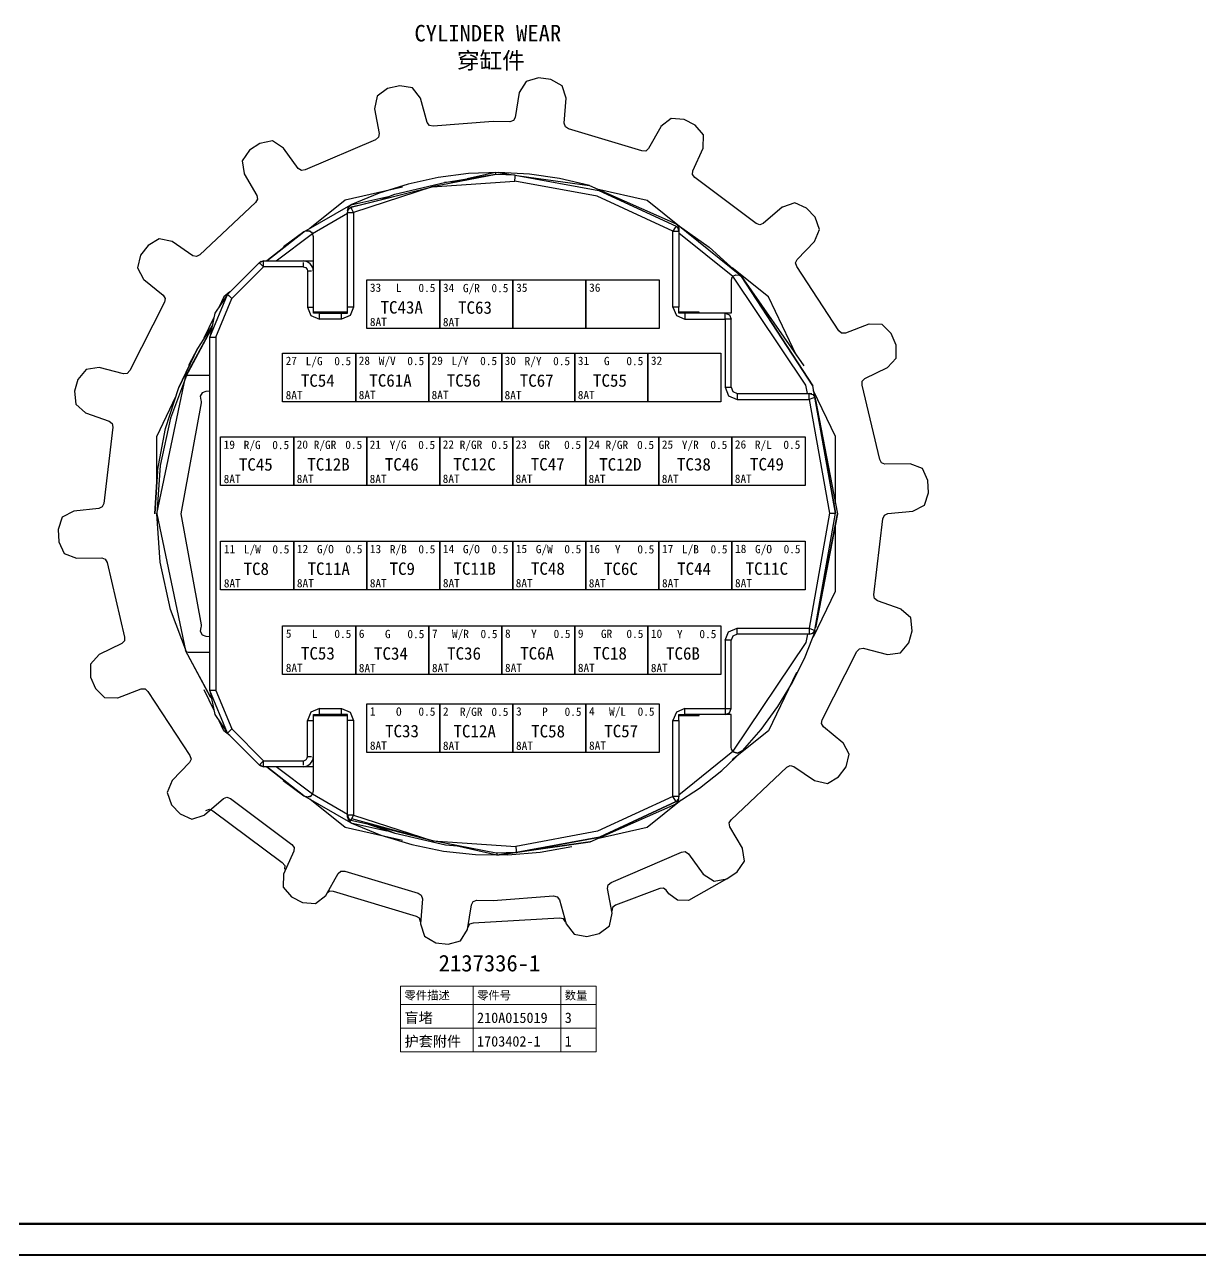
# Model space of a CAD drawing. Header units: millimetres. Extents: x 6 to 3615, y -854 to 0.
# Drawn here: x 1524.6 to 1718.2, y -851.3 to -648.5 of the extents above; entities that cross this region are included whole.
import ezdxf

# ---------------------------------------------------------------- set-up
doc = ezdxf.new("R2010")
doc.units = ezdxf.units.MM
doc.styles.add('4eff5b8b_Style', font='simfang.ttf')

msp = doc.modelspace()

# ---------------------------------------------------------------- linework, layer by layer
at = {"linetype": 'Continuous', "lineweight": 30}
for p, q in [((1580.92, -690.58), (1592.95, -690.58)), ((1580.92, -698.6), (1580.92, -690.58)), ((1580.92, -690.58), (1580.92, -690.58)), ((1592.95, -690.58), (1592.95, -698.6)), ((1592.95, -690.58), (1604.98, -690.58)), ((1592.95, -698.6), (1592.95, -690.58)), ((1592.95, -690.58), (1592.95, -690.58)), ((1604.98, -690.58), (1604.98, -698.6)), ((1604.98, -690.58), (1617.01, -690.58)), ((1604.98, -698.6), (1604.98, -690.58)), ((1604.98, -690.58), (1604.98, -690.58)), ((1617.01, -690.58), (1617.01, -698.6)), ((1617.01, -690.58), (1629.04, -690.58)), ((1617.01, -698.6), (1617.01, -690.58)), ((1617.01, -690.58), (1617.01, -690.58)), ((1629.04, -690.58), (1629.04, -698.6)), ((1592.95, -698.6), (1580.92, -698.6)), ((1604.98, -698.6), (1592.95, -698.6)), ((1617.01, -698.6), (1604.98, -698.6)), ((1629.04, -698.6), (1617.01, -698.6)), ((1567.05, -702.66), (1579.08, -702.66)), ((1567.05, -710.68), (1567.05, -702.66)), ((1567.05, -702.66), (1567.05, -702.66)), ((1579.08, -702.66), (1579.08, -710.68)), ((1579.08, -702.66), (1591.11, -702.66)), ((1579.08, -710.68), (1579.08, -702.66)), ((1579.08, -702.66), (1579.08, -702.66)), ((1591.11, -702.66), (1591.11, -710.68)), ((1591.11, -702.66), (1603.14, -702.66)), ((1591.11, -710.68), (1591.11, -702.66)), ((1591.11, -702.66), (1591.11, -702.66)), ((1603.14, -702.66), (1603.14, -710.68)), ((1603.14, -702.66), (1615.17, -702.66)), ((1603.14, -710.68), (1603.14, -702.66)), ((1603.14, -702.66), (1603.14, -702.66)), ((1615.17, -702.66), (1615.17, -710.68)), ((1615.17, -702.66), (1627.2, -702.66)), ((1615.17, -710.68), (1615.17, -702.66)), ((1615.17, -702.66), (1615.17, -702.66)), ((1627.2, -702.66), (1627.2, -710.68)), ((1627.2, -702.66), (1639.23, -702.66)), ((1627.2, -710.68), (1627.2, -702.66)), ((1627.2, -702.66), (1627.2, -702.66)), ((1639.23, -702.66), (1639.23, -710.68)), ((1579.08, -710.68), (1567.05, -710.68)), ((1591.11, -710.68), (1579.08, -710.68)), ((1603.14, -710.68), (1591.11, -710.68)), ((1615.17, -710.68), (1603.14, -710.68)), ((1627.2, -710.68), (1615.17, -710.68)), ((1639.23, -710.68), (1627.2, -710.68)), ((1556.84, -716.47), (1568.87, -716.47)), ((1556.84, -724.49), (1556.84, -716.47)), ((1556.84, -716.47), (1556.84, -716.47)), ((1568.87, -716.47), (1568.87, -724.49)), ((1568.87, -716.47), (1580.9, -716.47)), ((1568.87, -724.49), (1568.87, -716.47)), ((1568.87, -716.47), (1568.87, -716.47)), ((1580.9, -716.47), (1580.9, -724.49)), ((1580.9, -716.47), (1592.93, -716.47)), ((1580.9, -724.49), (1580.9, -716.47)), ((1580.9, -716.47), (1580.9, -716.47)), ((1592.93, -716.47), (1592.93, -724.49)), ((1592.93, -716.47), (1604.96, -716.47)), ((1592.93, -724.49), (1592.93, -716.47)), ((1592.93, -716.47), (1592.93, -716.47)), ((1604.96, -716.47), (1604.96, -724.49)), ((1604.96, -716.47), (1616.99, -716.47)), ((1604.96, -724.49), (1604.96, -716.47)), ((1604.96, -716.47), (1604.96, -716.47)), ((1616.99, -716.47), (1616.99, -724.49)), ((1616.99, -716.47), (1629.02, -716.47)), ((1616.99, -724.49), (1616.99, -716.47)), ((1616.99, -716.47), (1616.99, -716.47)), ((1629.02, -716.47), (1629.02, -724.49)), ((1629.02, -716.47), (1641.05, -716.47)), ((1629.02, -724.49), (1629.02, -716.47)), ((1629.02, -716.47), (1629.02, -716.47)), ((1641.05, -716.47), (1641.05, -724.49)), ((1641.05, -716.47), (1653.08, -716.47)), ((1641.05, -724.49), (1641.05, -716.47)), ((1641.05, -716.47), (1641.05, -716.47)), ((1653.08, -716.47), (1653.08, -724.49)), ((1568.87, -724.49), (1556.84, -724.49)), ((1580.9, -724.49), (1568.87, -724.49)), ((1592.93, -724.49), (1580.9, -724.49)), ((1604.96, -724.49), (1592.93, -724.49)), ((1616.99, -724.49), (1604.96, -724.49)), ((1629.02, -724.49), (1616.99, -724.49)), ((1641.05, -724.49), (1629.02, -724.49)), ((1653.08, -724.49), (1641.05, -724.49)), ((1556.84, -733.64), (1568.87, -733.64)), ((1556.84, -741.66), (1556.84, -733.64)), ((1556.84, -733.64), (1556.84, -733.64)), ((1568.87, -733.64), (1568.87, -741.66)), ((1568.87, -733.64), (1580.9, -733.64)), ((1568.87, -741.66), (1568.87, -733.64)), ((1568.87, -733.64), (1568.87, -733.64)), ((1580.9, -733.64), (1580.9, -741.66)), ((1580.9, -733.64), (1592.93, -733.64)), ((1580.9, -741.66), (1580.9, -733.64)), ((1580.9, -733.64), (1580.9, -733.64)), ((1592.93, -733.64), (1592.93, -741.66)), ((1592.93, -733.64), (1604.96, -733.64)), ((1592.93, -741.66), (1592.93, -733.64)), ((1592.93, -733.64), (1592.93, -733.64)), ((1604.96, -733.64), (1604.96, -741.66)), ((1604.96, -733.64), (1616.99, -733.64)), ((1604.96, -741.66), (1604.96, -733.64)), ((1604.96, -733.64), (1604.96, -733.64)), ((1616.99, -733.64), (1616.99, -741.66)), ((1616.99, -733.64), (1629.02, -733.64)), ((1616.99, -741.66), (1616.99, -733.64)), ((1616.99, -733.64), (1616.99, -733.64)), ((1629.02, -733.64), (1629.02, -741.66)), ((1629.02, -733.64), (1641.05, -733.64)), ((1629.02, -741.66), (1629.02, -733.64)), ((1629.02, -733.64), (1629.02, -733.64)), ((1641.05, -733.64), (1641.05, -741.66)), ((1641.05, -733.64), (1653.08, -733.64)), ((1641.05, -741.66), (1641.05, -733.64)), ((1641.05, -733.64), (1641.05, -733.64)), ((1653.08, -733.64), (1653.08, -741.66)), ((1568.87, -741.66), (1556.84, -741.66)), ((1580.9, -741.66), (1568.87, -741.66)), ((1592.93, -741.66), (1580.9, -741.66)), ((1604.96, -741.66), (1592.93, -741.66)), ((1616.99, -741.66), (1604.96, -741.66)), ((1629.02, -741.66), (1616.99, -741.66)), ((1641.05, -741.66), (1629.02, -741.66)), ((1653.08, -741.66), (1641.05, -741.66)), ((1567.05, -747.58), (1579.08, -747.58)), ((1567.05, -755.6), (1567.05, -747.58)), ((1567.05, -747.58), (1567.05, -747.58)), ((1579.08, -747.58), (1579.08, -755.6)), ((1579.08, -747.58), (1591.11, -747.58)), ((1579.08, -755.6), (1579.08, -747.58)), ((1579.08, -747.58), (1579.08, -747.58)), ((1591.11, -747.58), (1591.11, -755.6)), ((1591.11, -747.58), (1603.14, -747.58)), ((1591.11, -755.6), (1591.11, -747.58)), ((1591.11, -747.58), (1591.11, -747.58)), ((1603.14, -747.58), (1603.14, -755.6)), ((1603.14, -747.58), (1615.17, -747.58)), ((1603.14, -755.6), (1603.14, -747.58)), ((1603.14, -747.58), (1603.14, -747.58)), ((1615.17, -747.58), (1615.17, -755.6)), ((1615.17, -747.58), (1627.2, -747.58)), ((1615.17, -755.6), (1615.17, -747.58)), ((1615.17, -747.58), (1615.17, -747.58)), ((1627.2, -747.58), (1627.2, -755.6)), ((1627.2, -747.58), (1639.23, -747.58)), ((1627.2, -755.6), (1627.2, -747.58)), ((1627.2, -747.58), (1627.2, -747.58)), ((1639.23, -747.58), (1639.23, -755.6)), ((1579.08, -755.6), (1567.05, -755.6)), ((1591.11, -755.6), (1579.08, -755.6)), ((1603.14, -755.6), (1591.11, -755.6)), ((1615.17, -755.6), (1603.14, -755.6)), ((1627.2, -755.6), (1615.17, -755.6)), ((1639.23, -755.6), (1627.2, -755.6)), ((1580.92, -760.43), (1592.95, -760.43)), ((1580.92, -768.45), (1580.92, -760.43)), ((1580.92, -760.43), (1580.92, -760.43)), ((1592.95, -760.43), (1592.95, -768.45)), ((1592.95, -760.43), (1604.98, -760.43)), ((1592.95, -768.45), (1592.95, -760.43)), ((1592.95, -760.43), (1592.95, -760.43)), ((1604.98, -760.43), (1604.98, -768.45)), ((1604.98, -760.43), (1617.01, -760.43)), ((1604.98, -768.45), (1604.98, -760.43)), ((1604.98, -760.43), (1604.98, -760.43)), ((1617.01, -760.43), (1617.01, -768.45)), ((1617.01, -760.43), (1629.04, -760.43)), ((1617.01, -768.45), (1617.01, -760.43)), ((1617.01, -760.43), (1617.01, -760.43)), ((1629.04, -760.43), (1629.04, -768.45)), ((1592.95, -768.45), (1580.92, -768.45)), ((1604.98, -768.45), (1592.95, -768.45)), ((1617.01, -768.45), (1604.98, -768.45)), ((1629.04, -768.45), (1617.01, -768.45))]:
    msp.add_line(p, q, dxfattribs=at)
for points in [[(1548.77, -777.09), (1550.17, -778.57), (1552.11, -779.46), (1554.14, -778.78), (1554.16, -778.76), (1557.3, -776.06), (1557.88, -775.85), (1558.46, -776.08), (1568.57, -783.64), (1568.95, -784.12), (1568.91, -784.74), (1567.21, -788.51), (1567.12, -790.66), (1568.52, -792.28), (1570.34, -793.2), (1572.47, -793.37), (1574.14, -792.04), (1574.16, -792.01), (1576.18, -788.4), (1576.65, -788.01), (1577.27, -788.02), (1589.36, -791.67), (1589.89, -791.99), (1590.07, -792.59), (1589.76, -796.71), (1590.4, -798.76), (1592.27, -799.82), (1594.3, -800.05), (1596.36, -799.48), (1597.47, -797.66), (1597.48, -797.63), (1598.14, -793.55), (1598.45, -793.01), (1599.04, -792.82), (1601.75, -792.88), (1611.65, -792.11), (1612.26, -792.23), (1612.62, -792.73), (1613.74, -796.71), (1615.05, -798.42), (1617.17, -798.77), (1619.16, -798.3), (1620.89, -797.06), (1621.32, -794.97), (1621.31, -794.93), (1620.54, -790.87), (1620.65, -790.26), (1621.14, -789.88), (1632.74, -784.9), (1633.35, -784.81), (1633.87, -785.15), (1636.29, -788.51), (1638.1, -789.67), (1640.21, -789.27), (1641.92, -788.15), (1643.12, -786.39), (1642.81, -784.28), (1642.79, -784.25), (1640.68, -780.7), (1640.57, -780.09), (1640.9, -779.56), (1650.1, -770.91), (1650.64, -770.62), (1651.24, -770.76), (1654.66, -773.09), (1656.76, -773.56), (1658.61, -772.46), (1659.83, -770.83), (1660.36, -768.76), (1659.34, -766.89), (1659.32, -766.86), (1656.11, -764.25), (1655.81, -763.71), (1655.93, -763.1), (1661.62, -751.83), (1662.03, -751.37), (1662.65, -751.3), (1666.66, -752.32), (1668.79, -752.04), (1670.15, -750.38), (1670.74, -748.42), (1670.53, -746.3), (1668.93, -744.89), (1668.9, -744.87), (1665, -743.51), (1664.52, -743.11), (1664.43, -742.5), (1665.92, -729.96), (1666.15, -729.38), (1666.71, -729.1), (1670.82, -728.69), (1672.73, -727.7), (1673.44, -725.67), (1673.33, -723.64), (1672.41, -721.71), (1670.42, -720.93), (1670.38, -720.93), (1666.25, -720.98), (1665.67, -720.77), (1665.38, -720.22), (1662.48, -707.93), (1662.51, -707.31), (1662.93, -706.86), (1666.66, -705.07), (1668.11, -703.49), (1668.08, -701.34), (1667.28, -699.46), (1665.76, -697.97), (1663.62, -697.91), (1663.59, -697.92), (1659.72, -699.39), (1659.1, -699.39), (1658.64, -698.98), (1651.72, -688.41), (1651.53, -687.82), (1651.78, -687.26), (1654.66, -684.29), (1655.49, -682.31), (1654.73, -680.3), (1653.33, -678.81), (1651.39, -677.93), (1649.36, -678.61), (1649.34, -678.63), (1646.21, -681.33), (1645.62, -681.54), (1645.05, -681.31), (1634.93, -673.75), (1634.55, -673.26), (1634.59, -672.64), (1636.29, -668.88), (1636.38, -666.73), (1634.98, -665.1), (1633.16, -664.18), (1631.03, -664.01), (1629.36, -665.34), (1629.35, -665.37), (1627.32, -668.98), (1626.85, -669.38), (1626.23, -669.36), (1614.14, -665.72), (1613.61, -665.39), (1613.44, -664.79), (1613.74, -660.67), (1613.1, -658.62), (1611.23, -657.57), (1609.2, -657.33), (1607.15, -657.9), (1606.03, -659.72), (1606.02, -659.76), (1605.36, -663.83), (1605.05, -664.37), (1604.46, -664.57), (1601.75, -664.51), (1591.85, -665.28), (1591.24, -665.15), (1590.88, -664.65), (1589.76, -660.67), (1588.45, -658.96), (1586.33, -658.62), (1584.34, -659.08), (1582.61, -660.32), (1582.18, -662.41), (1582.19, -662.45), (1582.96, -666.51), (1582.85, -667.12), (1582.36, -667.51), (1570.76, -672.49), (1570.15, -672.57), (1569.63, -672.23), (1567.21, -668.88), (1565.4, -667.72), (1563.29, -668.12), (1561.58, -669.24), (1560.38, -670.99), (1560.69, -673.1), (1560.71, -673.14), (1562.82, -676.69), (1562.93, -677.3), (1562.61, -677.83), (1553.4, -686.48), (1552.86, -686.77), (1552.26, -686.62), (1548.84, -684.29), (1546.74, -683.83), (1544.89, -684.92), (1543.67, -686.56), (1543.14, -688.62), (1544.16, -690.5), (1544.18, -690.52), (1547.39, -693.14), (1547.7, -693.67), (1547.57, -694.28), (1541.88, -705.56), (1541.47, -706.02), (1540.85, -706.09), (1536.84, -705.07), (1534.71, -705.35), (1533.35, -707.01), (1532.76, -708.96), (1532.97, -711.09), (1534.57, -712.5), (1534.6, -712.51), (1538.5, -713.88), (1538.98, -714.28), (1539.07, -714.89), (1537.58, -727.43), (1537.35, -728), (1536.79, -728.28), (1532.68, -728.69), (1530.77, -729.68), (1530.06, -731.71), (1530.18, -733.75), (1531.1, -735.67), (1533.08, -736.46), (1533.12, -736.46), (1537.25, -736.4), (1537.83, -736.61), (1538.13, -737.16), (1541.02, -749.45), (1540.99, -750.07), (1540.57, -750.52), (1536.84, -752.32), (1535.39, -753.9), (1535.42, -756.05), (1536.22, -757.92), (1537.74, -759.42), (1539.88, -759.47), (1539.91, -759.46), (1543.78, -758), (1544.4, -758), (1544.86, -758.41), (1551.78, -768.97), (1551.97, -769.56), (1551.72, -770.13), (1548.84, -773.09), (1548.01, -775.08), (1548.77, -777.09)], [(1617.57, -675.05), (1612.67, -673.9), (1607.7, -673.18), (1602.67, -672.92), (1597.65, -673.1), (1592.66, -673.73), (1587.74, -674.81), (1582.95, -676.32), (1578.31, -678.25)], [(1596.42, -674.35), (1593.72, -674.57), (1602.11, -673.21)], [(1602.11, -672.92), (1597.43, -673.96)], [(1605.08, -673.33), (1602.11, -672.92), (1602.11, -673.27)], [(1577.74, -679.15), (1577.74, -679.52), (1577.89, -678.98), (1578.3, -678.62), (1578.32, -678.65), (1591.69, -675.26), (1578.73, -679.52), (1578.47, -678.97), (1578.32, -678.65)], [(1579.61, -678.33), (1578.3, -678.62), (1591.68, -675.26), (1591.68, -675.26)], [(1583.45, -677.33), (1585.54, -676.49), (1593.72, -674.57)], [(1632.32, -682.2), (1632.32, -682.59), (1632.19, -682.11), (1631.85, -681.75), (1631.7, -681.99), (1631.32, -682.59), (1631.92, -682.59), (1632.28, -682.59), (1632.32, -682.59), (1632.32, -695.08), (1631.32, -695.08), (1631.32, -682.59), (1618.83, -676.82), (1605.3, -674.33), (1605.34, -673.62), (1605.35, -673.34), (1602.21, -673.25), (1591.69, -675.26), (1605.3, -674.33)], [(1605.33, -673.34), (1605.33, -673.33), (1605.35, -673.34), (1619.13, -675.87)], [(1606.01, -673.46), (1617.57, -675.05), (1631.84, -681.36), (1632.24, -681.82), (1632.25, -681.84), (1632.32, -682.2), (1632.24, -681.82)], [(1586.81, -675.32), (1577.33, -677.49), (1571.52, -682.12)], [(1578.09, -678.39), (1578.31, -678.25), (1577.82, -678.76), (1578.31, -678.25), (1584.73, -676.81)], [(1618.79, -675.59), (1627.09, -677.49), (1632.71, -681.97)], [(1619.12, -675.86), (1619.13, -675.87), (1631.85, -681.75)], [(1571.26, -682.51), (1570.91, -682.52), (1571.55, -682.6), (1570.91, -682.52), (1570.56, -682.67), (1578.31, -678.25)], [(1577.82, -678.76), (1577.74, -679.15), (1577.82, -678.76), (1577.78, -678.87)], [(1570.46, -688.46), (1563.92, -688.46), (1563.92, -687.47), (1572.11, -687.47), (1572.11, -683.49), (1571.95, -682.94), (1571.55, -682.6), (1571.78, -682.75), (1571.95, -682.94), (1577.74, -679.63)], [(1578.73, -695.08), (1577.74, -695.08), (1577.74, -679.52), (1578.73, -679.52), (1578.73, -695.08), (1578.15, -696.48), (1576.74, -697.06), (1576.74, -696.07), (1577.74, -696.07), (1577.74, -695.08)], [(1564.46, -687.47), (1570.56, -682.67), (1564.46, -687.47)], [(1565.96, -687.47), (1571.95, -682.94)], [(1570.56, -682.67), (1567.18, -685.16)], [(1632.32, -682.83), (1641.21, -690.02), (1641.67, -689.77), (1642.31, -689.83), (1642.62, -690.04), (1631.84, -681.36), (1637.29, -685.19), (1642.62, -690.04), (1654.34, -708.05), (1642.62, -690.04), (1652.88, -704.76)], [(1563.22, -687.76), (1557.98, -693), (1558.19, -693.2), (1558.68, -693.7), (1563.92, -688.46), (1563.43, -687.97), (1563.22, -687.76), (1563.92, -687.47), (1563.22, -687.76), (1563.54, -687.55)], [(1570.46, -687.76), (1570.46, -688.46), (1570.66, -688.49), (1570.85, -688.59), (1570.99, -688.73), (1571.09, -688.92), (1571.12, -689.12), (1571.82, -689.12)], [(1571.12, -689.12), (1571.12, -695.08), (1572.11, -695.08), (1572.11, -687.47)], [(1651.7, -703.06), (1647.04, -693.4), (1641.08, -688.64)], [(1653.5, -709.3), (1653.23, -707.97), (1641.21, -690.02), (1640.99, -690.35), (1640.91, -690.73), (1640.91, -696.07), (1639.92, -696.07), (1640.62, -696.36), (1640.91, -697.06), (1639.92, -697.06), (1639.92, -696.07), (1633.31, -696.07), (1633.31, -697.06), (1639.92, -697.06), (1639.92, -708.31), (1640.91, -708.31), (1640.91, -697.06)], [(1555.9, -696.07), (1555.08, -700.02), (1557.98, -693), (1555.9, -696.07)], [(1558.38, -692.6), (1557.38, -693.4), (1556.58, -695.06)], [(1556.07, -758.28), (1555.08, -758.28), (1555.08, -700.02), (1556.07, -700.02), (1558.68, -693.7)], [(1571.12, -695.08), (1571.7, -696.48), (1573.1, -697.06)], [(1573.1, -696.07), (1572.11, -696.07), (1572.11, -695.08)], [(1631.32, -695.08), (1631.9, -696.48), (1633.31, -697.06)], [(1633.31, -696.07), (1632.32, -696.07), (1632.32, -695.08)], [(1555.74, -696.8), (1554.09, -700.23)], [(1577.74, -695.91), (1572.11, -695.91)], [(1576.74, -697.06), (1573.1, -697.06), (1573.1, -696.07), (1576.74, -696.07)], [(1635.66, -696.07), (1635.66, -695.91), (1632.32, -695.91)], [(1551.36, -705.94), (1548.57, -713.41), (1546.88, -721.2), (1546.31, -729.15), (1551.05, -706.62), (1551.36, -705.94), (1555.17, -698.95), (1551.05, -706.62), (1551.23, -706.41), (1551.51, -706.33), (1555.08, -706.33)], [(1555.48, -698.05), (1553.03, -701.89), (1549.98, -708.32), (1553.03, -701.89), (1551.57, -704.71)], [(1555.32, -698.84), (1555.17, -698.95), (1555.34, -698.77)], [(1556.07, -700.02), (1556.07, -758.28), (1558.68, -764.6), (1563.92, -769.83), (1570.46, -769.83), (1570.66, -769.8), (1570.85, -769.71), (1570.99, -769.56), (1571.09, -769.38), (1571.12, -769.17)], [(1546.43, -722.05), (1545.98, -729.15), (1546.43, -722.05), (1547.77, -715.07), (1549.98, -708.32)], [(1546.31, -723.93), (1546.31, -716.39), (1549.52, -709.72)], [(1555.08, -708.94), (1554.41, -708.97), (1553.8, -709.22), (1553.47, -709.79), (1553.58, -710.44), (1553.64, -710.64), (1553.61, -710.85), (1550.28, -729.15), (1553.61, -747.44), (1553.64, -747.65), (1553.58, -747.86), (1553.47, -748.51), (1553.8, -749.08), (1554.41, -749.33), (1555.08, -749.35)], [(1639.92, -708.31), (1640.5, -709.71), (1641.91, -710.29)], [(1640.91, -708.31), (1641.21, -709.01), (1641.91, -709.3), (1653.78, -709.3)], [(1641.91, -709.3), (1641.91, -710.29), (1653.78, -710.29), (1657.12, -729.07), (1658.11, -729.07), (1658.11, -729.04)], [(1654.2, -709.39), (1653.78, -709.3), (1654.35, -709.48), (1654.72, -709.95), (1654.68, -709.97), (1654.35, -710.09), (1653.78, -710.29), (1653.78, -709.3), (1654.35, -709.48)], [(1654.71, -709.94), (1654.34, -708.05)], [(1658.12, -727.45), (1658.12, -716.39), (1654.5, -708.88)], [(1654.72, -709.95), (1658.11, -729.07), (1654.72, -709.95)], [(1654.79, -710.38), (1658.45, -729.15), (1658.45, -729.2)], [(1551.36, -752.35), (1555.17, -759.35), (1551.05, -751.68), (1551.36, -752.35), (1548.57, -744.89), (1546.88, -737.1), (1546.31, -729.15), (1551.05, -751.68), (1551.23, -751.89), (1551.51, -751.97), (1555.08, -751.97)], [(1657.12, -729.07), (1653.78, -748), (1654.44, -748.24), (1654.72, -748.34), (1658.11, -729.07)], [(1654.77, -748.02), (1658.45, -729.15), (1654.78, -747.96)], [(1654.5, -749.41), (1658.12, -741.91), (1658.12, -730.89)], [(1641.91, -748.99), (1641.91, -748), (1653.78, -748), (1653.78, -748.99), (1641.91, -748.99), (1641.21, -749.29), (1640.91, -749.99), (1639.92, -749.99), (1640.5, -748.58), (1641.91, -748)], [(1631.82, -776.9), (1635.72, -774.33), (1639.38, -771.42), (1642.76, -768.2), (1645.85, -764.69), (1648.61, -760.92), (1651.04, -756.93), (1653.1, -752.74), (1654.79, -748.38)], [(1653.5, -748.99), (1653.23, -750.33), (1641.21, -768.27), (1640.99, -767.95), (1640.91, -767.57), (1640.91, -762.23), (1639.92, -762.23), (1640.62, -761.93), (1640.91, -761.23)], [(1639.92, -749.99), (1639.92, -761.23), (1640.91, -761.23), (1640.91, -749.99)], [(1654.72, -748.34), (1654.35, -748.82), (1654.2, -748.91), (1653.78, -748.99), (1654.35, -748.82)], [(1651.68, -755.28), (1647.04, -764.9), (1641.07, -769.67)], [(1554.09, -758.07), (1555.74, -761.49)], [(1555.9, -762.23), (1557.98, -765.3), (1555.08, -758.28), (1555.9, -762.23)], [(1555.32, -759.46), (1555.17, -759.35), (1555.34, -759.53)], [(1573.1, -761.23), (1571.7, -761.82), (1571.12, -763.22), (1572.11, -763.22), (1572.11, -762.23), (1573.1, -762.23)], [(1572.11, -762.39), (1577.74, -762.39)], [(1576.74, -762.23), (1573.1, -762.23), (1573.1, -761.23), (1576.74, -761.23), (1578.15, -761.82), (1578.73, -763.22), (1577.74, -763.22), (1577.74, -762.23), (1576.74, -762.23), (1576.74, -761.23)], [(1633.31, -761.23), (1631.9, -761.82), (1631.32, -763.22), (1632.32, -763.22), (1632.32, -762.23), (1633.31, -762.23), (1633.31, -761.23), (1639.92, -761.23), (1639.92, -762.23), (1633.31, -762.23)], [(1632.32, -762.39), (1635.66, -762.39), (1635.66, -762.23)], [(1558.38, -765.7), (1557.38, -764.9), (1556.58, -763.24)], [(1571.82, -769.17), (1571.12, -769.17), (1571.12, -763.22)], [(1577.74, -778.67), (1571.95, -775.36), (1572.11, -774.81), (1572.11, -763.22)], [(1578.73, -763.22), (1578.73, -778.78), (1591.77, -783.05), (1578.43, -779.42), (1578.73, -778.78), (1577.74, -778.78), (1577.74, -763.22)], [(1632.32, -763.22), (1632.32, -775.71), (1631.32, -775.71), (1631.32, -763.22)], [(1572.11, -770.83), (1563.92, -770.83), (1563.92, -769.83), (1563.43, -770.33), (1563.22, -770.54), (1563.92, -770.83), (1563.22, -770.54), (1557.98, -765.3), (1558.19, -765.09), (1558.68, -764.6)], [(1632.32, -775.47), (1641.21, -768.27), (1641.41, -768.43), (1641.97, -768.56), (1642.62, -768.26), (1641.97, -768.56), (1641.41, -768.43)], [(1641.97, -768.56), (1641.67, -768.53)], [(1642.62, -768.26), (1642.31, -768.47)], [(1570.46, -769.83), (1570.46, -770.54)], [(1563.92, -770.83), (1563.54, -770.75)], [(1567.14, -773.1), (1570.56, -775.63), (1564.46, -770.83), (1570.56, -775.63), (1571.26, -775.79)], [(1578.31, -780.05), (1570.56, -775.63), (1570.91, -775.78), (1571.55, -775.7), (1571.78, -775.55), (1571.95, -775.36), (1565.96, -770.83)], [(1571.55, -775.7), (1571.26, -775.79), (1571.78, -775.55)], [(1586.77, -782.96), (1577.33, -780.81), (1571.52, -776.17)], [(1632.2, -776.15), (1632.32, -776.1), (1632.32, -775.71), (1632.19, -776.19), (1631.85, -776.55), (1631.82, -776.51), (1631.64, -776.21), (1631.32, -775.71), (1618.91, -781.46), (1605.46, -783.96), (1605.5, -784.66), (1605.52, -784.95), (1605.54, -784.95)], [(1632.71, -776.34), (1627.09, -780.81), (1618.85, -782.69)], [(1631.85, -776.55), (1619.21, -782.4), (1631.85, -776.55)], [(1632.25, -776.45), (1631.84, -776.94), (1632.24, -776.48), (1632.25, -776.45), (1632.32, -776.1)], [(1554.41, -778.04), (1554.99, -777.83), (1555.57, -778.07), (1567, -786.6), (1567.39, -787.09), (1567.35, -787.71)], [(1606.09, -784.85), (1617.67, -783.22), (1631.84, -776.94)], [(1577.85, -779.19), (1577.74, -779.15), (1577.74, -778.78), (1577.89, -779.31), (1578.3, -779.68)], [(1577.74, -779.15), (1577.82, -779.54), (1578.31, -780.05), (1584.22, -781.36)], [(1584.47, -781.06), (1578.3, -779.68), (1578.43, -779.42)], [(1578.31, -780.05), (1583.23, -782.08), (1588.32, -783.64), (1593.53, -784.71), (1598.83, -785.28), (1604.15, -785.35), (1609.46, -784.91), (1614.7, -783.98)], [(1585.6, -781.83), (1581.2, -780.33)], [(1596.44, -783.95), (1593.86, -783.75), (1585.6, -781.83), (1582.71, -780.67)], [(1591.71, -783.04), (1585.12, -781.33), (1583.17, -780.77)], [(1619.22, -782.4), (1605.52, -784.95), (1619.21, -782.4)], [(1605.52, -784.95), (1602.21, -785.05), (1591.77, -783.05), (1605.46, -783.96)], [(1602.32, -785.05), (1602.32, -785.38), (1595.58, -783.88)], [(1617.67, -783.22), (1602.32, -785.38), (1605.32, -784.96)], [(1640.21, -789.27), (1633.87, -792.85), (1632.09, -792.83), (1630.66, -791.77), (1630.23, -791.17), (1629.75, -790.84), (1629.17, -790.88), (1621.85, -793.62), (1621.36, -794), (1621.25, -794.61)], [(1589.78, -796.39), (1589.6, -795.79), (1589.07, -795.47), (1575.41, -791.35), (1574.79, -791.33), (1574.32, -791.73)], [(1613.66, -796.4), (1613.29, -795.9), (1612.67, -795.78), (1598.43, -796.58), (1597.84, -796.77), (1597.53, -797.31)], [(1208.83, -851.17), (3615.15, -851.17)]]:
    msp.add_lwpolyline(points, dxfattribs=at)
for points in [[(1580.92, -690.58), (1592.95, -690.58), (1592.95, -698.6), (1580.92, -698.6), (1580.92, -690.58)], [(1592.95, -690.58), (1604.98, -690.58), (1604.98, -698.6), (1592.95, -698.6), (1592.95, -690.58)], [(1604.98, -690.58), (1617.01, -690.58), (1617.01, -698.6), (1604.98, -698.6), (1604.98, -690.58)], [(1617.01, -690.58), (1629.04, -690.58), (1629.04, -698.6), (1617.01, -698.6), (1617.01, -690.58)], [(1567.05, -702.66), (1579.08, -702.66), (1579.08, -710.68), (1567.05, -710.68), (1567.05, -702.66)], [(1579.08, -702.66), (1591.11, -702.66), (1591.11, -710.68), (1579.08, -710.68), (1579.08, -702.66)], [(1591.11, -702.66), (1603.14, -702.66), (1603.14, -710.68), (1591.11, -710.68), (1591.11, -702.66)], [(1603.14, -702.66), (1615.17, -702.66), (1615.17, -710.68), (1603.14, -710.68), (1603.14, -702.66)], [(1615.17, -702.66), (1627.2, -702.66), (1627.2, -710.68), (1615.17, -710.68), (1615.17, -702.66)], [(1627.2, -702.66), (1639.23, -702.66), (1639.23, -710.68), (1627.2, -710.68), (1627.2, -702.66)], [(1556.84, -716.47), (1568.87, -716.47), (1568.87, -724.49), (1556.84, -724.49), (1556.84, -716.47)], [(1568.87, -716.47), (1580.9, -716.47), (1580.9, -724.49), (1568.87, -724.49), (1568.87, -716.47)], [(1580.9, -716.47), (1592.93, -716.47), (1592.93, -724.49), (1580.9, -724.49), (1580.9, -716.47)], [(1592.93, -716.47), (1604.96, -716.47), (1604.96, -724.49), (1592.93, -724.49), (1592.93, -716.47)], [(1604.96, -716.47), (1616.99, -716.47), (1616.99, -724.49), (1604.96, -724.49), (1604.96, -716.47)], [(1616.99, -716.47), (1629.02, -716.47), (1629.02, -724.49), (1616.99, -724.49), (1616.99, -716.47)], [(1629.02, -716.47), (1641.05, -716.47), (1641.05, -724.49), (1629.02, -724.49), (1629.02, -716.47)], [(1641.05, -716.47), (1653.08, -716.47), (1653.08, -724.49), (1641.05, -724.49), (1641.05, -716.47)], [(1556.84, -733.64), (1568.87, -733.64), (1568.87, -741.66), (1556.84, -741.66), (1556.84, -733.64)], [(1568.87, -733.64), (1580.9, -733.64), (1580.9, -741.66), (1568.87, -741.66), (1568.87, -733.64)], [(1580.9, -733.64), (1592.93, -733.64), (1592.93, -741.66), (1580.9, -741.66), (1580.9, -733.64)], [(1592.93, -733.64), (1604.96, -733.64), (1604.96, -741.66), (1592.93, -741.66), (1592.93, -733.64)], [(1604.96, -733.64), (1616.99, -733.64), (1616.99, -741.66), (1604.96, -741.66), (1604.96, -733.64)], [(1616.99, -733.64), (1629.02, -733.64), (1629.02, -741.66), (1616.99, -741.66), (1616.99, -733.64)], [(1629.02, -733.64), (1641.05, -733.64), (1641.05, -741.66), (1629.02, -741.66), (1629.02, -733.64)], [(1641.05, -733.64), (1653.08, -733.64), (1653.08, -741.66), (1641.05, -741.66), (1641.05, -733.64)], [(1567.05, -747.58), (1579.08, -747.58), (1579.08, -755.6), (1567.05, -755.6), (1567.05, -747.58)], [(1579.08, -747.58), (1591.11, -747.58), (1591.11, -755.6), (1579.08, -755.6), (1579.08, -747.58)], [(1591.11, -747.58), (1603.14, -747.58), (1603.14, -755.6), (1591.11, -755.6), (1591.11, -747.58)], [(1603.14, -747.58), (1615.17, -747.58), (1615.17, -755.6), (1603.14, -755.6), (1603.14, -747.58)], [(1615.17, -747.58), (1627.2, -747.58), (1627.2, -755.6), (1615.17, -755.6), (1615.17, -747.58)], [(1627.2, -747.58), (1639.23, -747.58), (1639.23, -755.6), (1627.2, -755.6), (1627.2, -747.58)], [(1580.92, -760.43), (1592.95, -760.43), (1592.95, -768.45), (1580.92, -768.45), (1580.92, -760.43)], [(1592.95, -760.43), (1604.98, -760.43), (1604.98, -768.45), (1592.95, -768.45), (1592.95, -760.43)], [(1604.98, -760.43), (1617.01, -760.43), (1617.01, -768.45), (1604.98, -768.45), (1604.98, -760.43)], [(1617.01, -760.43), (1629.04, -760.43), (1629.04, -768.45), (1617.01, -768.45), (1617.01, -760.43)]]:
    msp.add_lwpolyline(points, close=True, dxfattribs=at)
at = {"linetype": 'Continuous', "lineweight": 13}
for points in [[(1586.47, -806.95), (1618.7, -806.95)], [(1586.47, -806.95), (1586.47, -817.78)], [(1586.47, -806.95), (1618.7, -806.95)], [(1598.42, -806.95), (1598.42, -817.78)], [(1612.86, -806.95), (1612.86, -817.78)], [(1618.7, -806.95), (1618.7, -817.78)], [(1586.47, -810), (1618.7, -810)], [(1586.47, -813.89), (1618.7, -813.89)], [(1586.47, -817.78), (1618.7, -817.78)], [(1234.13, -846.02), (3610.09, -846.02)], [(1234.13, -846.02), (3610.09, -846.02)], [(6.35, -851.33), (3615.48, -851.33)], [(1208.79, -851.22), (3615.27, -851.22)]]:
    msp.add_lwpolyline(points, dxfattribs=at)
at = {"linetype": 'Continuous', "lineweight": 70}
msp.add_lwpolyline([(26.83, -846.11), (3610.09, -846.11)], dxfattribs=at)
at = {"linetype": 'Continuous', "lineweight": 30}
for centre, start, end in [((1570.39, -689.19), 2, 88), ((1570.39, -769.11), -88, -2)]:
    msp.add_arc(centre, 1.71, start, end, dxfattribs=at)

# ---------------------------------------------------------------- texts
at = {"linetype": 'Continuous', "style": '4eff5b8b_Style'}
for s, height, p in [('CYLINDER WEAR', 2.7344, (1588.75, -651.33)), ('穿缸件', 2.734, (1595.75, -655.83)), ('33', 1.367, (1581.42, -692.57)), ('L', 1.37, (1585.72, -692.61)), ('0.5', 1.367, (1589.42, -692.61)), ('34', 1.367, (1593.45, -692.59)), ('G/R', 1.367, (1596.74, -692.64)), ('0.5', 1.367, (1601.44, -692.64)), ('35', 1.367, (1605.51, -692.58)), ('36', 1.367, (1617.53, -692.56)), ('TC43A', 2.051, (1583.17, -696.16)), ('TC63', 2.051, (1595.94, -696.19)), ('8AT', 1.367, (1581.42, -698.21)), ('8AT', 1.367, (1593.44, -698.24)), ('27', 1.367, (1567.55, -704.62)), ('L/G', 1.367, (1570.85, -704.67)), ('0.5', 1.367, (1575.55, -704.67)), ('28', 1.367, (1579.58, -704.6)), ('W/V', 1.367, (1582.88, -704.65)), ('0.5', 1.367, (1587.58, -704.65)), ('29', 1.367, (1591.58, -704.6)), ('L/Y', 1.367, (1594.88, -704.65)), ('0.5', 1.367, (1599.58, -704.65)), ('30', 1.367, (1603.61, -704.62)), ('R/Y', 1.367, (1606.9, -704.67)), ('0.5', 1.367, (1611.6, -704.67)), ('31', 1.367, (1615.67, -704.62)), ('G', 1.37, (1619.96, -704.66)), ('0.5', 1.367, (1623.66, -704.66)), ('32', 1.367, (1627.7, -704.6)), ('TC54', 2.051, (1570.05, -708.22)), ('TC61A', 2.051, (1581.33, -708.2)), ('TC56', 2.051, (1594.08, -708.2)), ('TC67', 2.051, (1606.1, -708.22)), ('TC55', 2.051, (1618.16, -708.21)), ('8AT', 1.367, (1567.55, -710.27)), ('8AT', 1.367, (1579.58, -710.25)), ('8AT', 1.367, (1591.58, -710.25)), ('8AT', 1.367, (1603.6, -710.27)), ('8AT', 1.367, (1615.66, -710.26)), ('19', 1.367, (1557.34, -718.44)), ('R/G', 1.367, (1560.64, -718.49)), ('0.5', 1.367, (1565.34, -718.49)), ('20', 1.367, (1569.37, -718.42)), ('R/GR', 1.367, (1572.17, -718.47)), ('0.5', 1.367, (1577.37, -718.47)), ('21', 1.367, (1581.39, -718.43)), ('Y/G', 1.367, (1584.68, -718.48)), ('0.5', 1.367, (1589.38, -718.48)), ('22', 1.367, (1593.41, -718.41)), ('R/GR', 1.367, (1596.21, -718.46)), ('0.5', 1.367, (1601.41, -718.46)), ('23', 1.367, (1605.41, -718.41)), ('GR', 1.367, (1609.21, -718.46)), ('0.5', 1.367, (1613.41, -718.46)), ('24', 1.367, (1617.44, -718.43)), ('R/GR', 1.367, (1620.23, -718.48)), ('0.5', 1.367, (1625.43, -718.48)), ('25', 1.367, (1629.5, -718.42)), ('Y/R', 1.367, (1632.79, -718.47)), ('0.5', 1.367, (1637.49, -718.47)), ('26', 1.367, (1641.53, -718.4)), ('R/L', 1.367, (1644.82, -718.45)), ('0.5', 1.367, (1649.52, -718.45)), ('TC45', 2.051, (1559.84, -722.04)), ('TC12B', 2.051, (1571.12, -722.02)), ('TC46', 2.051, (1583.88, -722.03)), ('TC12C', 2.051, (1595.16, -722.01)), ('TC47', 2.051, (1607.91, -722.01)), ('TC12D', 2.051, (1619.18, -722.03)), ('TC38', 2.051, (1631.99, -722.02)), ('TC49', 2.051, (1644.02, -722)), ('8AT', 1.367, (1557.34, -724.09)), ('8AT', 1.367, (1569.37, -724.07)), ('8AT', 1.367, (1581.38, -724.08)), ('8AT', 1.367, (1593.41, -724.05)), ('8AT', 1.367, (1605.41, -724.05)), ('8AT', 1.367, (1617.43, -724.08)), ('8AT', 1.367, (1629.49, -724.07)), ('8AT', 1.367, (1641.52, -724.05)), ('11', 1.367, (1557.38, -735.64)), ('L/W', 1.367, (1560.67, -735.68)), ('0.5', 1.367, (1565.37, -735.68)), ('12', 1.367, (1569.4, -735.62)), ('G/O', 1.367, (1572.7, -735.66)), ('0.5', 1.367, (1577.4, -735.66)), ('13', 1.367, (1581.42, -735.63)), ('R/B', 1.367, (1584.71, -735.67)), ('0.5', 1.367, (1589.41, -735.67)), ('14', 1.367, (1593.45, -735.61)), ('G/O', 1.367, (1596.74, -735.65)), ('0.5', 1.367, (1601.44, -735.65)), ('15', 1.367, (1605.45, -735.61)), ('G/W', 1.367, (1608.74, -735.65)), ('0.5', 1.367, (1613.44, -735.65)), ('16', 1.367, (1617.47, -735.63)), ('Y', 1.37, (1621.77, -735.68)), ('0.5', 1.367, (1625.47, -735.68)), ('17', 1.367, (1629.53, -735.62)), ('L/B', 1.367, (1632.82, -735.67)), ('0.5', 1.367, (1637.52, -735.67)), ('18', 1.367, (1641.56, -735.6)), ('G/O', 1.367, (1644.85, -735.65)), ('0.5', 1.367, (1649.55, -735.65)), ('TC8', 2.051, (1560.62, -739.23)), ('TC11A', 2.051, (1571.15, -739.21)), ('TC9', 2.051, (1584.66, -739.22)), ('TC11B', 2.051, (1595.19, -739.2)), ('TC48', 2.051, (1607.94, -739.2)), ('TC6C', 2.051, (1619.97, -739.23)), ('TC44', 2.051, (1632.02, -739.22)), ('TC11C', 2.051, (1643.3, -739.2)), ('8AT', 1.367, (1557.37, -741.28)), ('8AT', 1.367, (1569.4, -741.26)), ('8AT', 1.367, (1581.41, -741.27)), ('8AT', 1.367, (1593.44, -741.25)), ('8AT', 1.367, (1605.44, -741.25)), ('8AT', 1.367, (1617.47, -741.28)), ('8AT', 1.367, (1629.52, -741.27)), ('8AT', 1.367, (1641.55, -741.25)), ('5', 1.37, (1567.58, -749.57)), ('L', 1.37, (1571.87, -749.61)), ('0.5', 1.367, (1575.57, -749.61)), ('6', 1.37, (1579.6, -749.59)), ('G', 1.37, (1583.9, -749.64)), ('7', 1.37, (1591.64, -749.59)), ('W/R', 1.367, (1594.94, -749.63)), ('8', 1.37, (1603.67, -749.57)), ('Y', 1.37, (1607.97, -749.61)), ('0.5', 1.367, (1611.67, -749.61)), ('9', 1.37, (1615.67, -749.57)), ('GR', 1.367, (1619.47, -749.61)), ('0.5', 1.367, (1623.67, -749.61)), ('10', 1.367, (1627.7, -749.59)), ('0.5', 1.367, (1587.6, -749.64)), ('0.5', 1.367, (1599.64, -749.63)), ('Y', 1.37, (1631.99, -749.64)), ('0.5', 1.367, (1635.69, -749.64)), ('TC53', 2.051, (1570.07, -753.16)), ('TC34', 2.051, (1582.1, -753.19)), ('TC36', 2.051, (1594.14, -753.18)), ('TC6A', 2.051, (1606.17, -753.16)), ('TC18', 2.051, (1618.17, -753.16)), ('TC6B', 2.051, (1630.19, -753.18)), ('8AT', 1.367, (1567.57, -755.21)), ('8AT', 1.367, (1579.6, -755.24)), ('8AT', 1.367, (1591.64, -755.23)), ('8AT', 1.367, (1603.67, -755.21)), ('8AT', 1.367, (1615.67, -755.21)), ('8AT', 1.367, (1627.69, -755.23)), ('1', 1.37, (1581.42, -762.38)), ('O', 1.37, (1585.72, -762.42)), ('0.5', 1.367, (1589.42, -762.42)), ('2', 1.37, (1593.45, -762.4)), ('R/GR', 1.367, (1596.24, -762.45)), ('0.5', 1.367, (1601.44, -762.45)), ('3', 1.37, (1605.49, -762.39)), ('P', 1.37, (1609.78, -762.44)), ('0.5', 1.367, (1613.48, -762.44)), ('4', 1.37, (1617.52, -762.37)), ('W/L', 1.367, (1620.81, -762.42)), ('0.5', 1.367, (1625.51, -762.42)), ('TC33', 2.051, (1583.92, -765.97)), ('TC12A', 2.051, (1595.19, -765.99)), ('TC58', 2.051, (1607.98, -765.99)), ('TC57', 2.051, (1620.01, -765.97)), ('8AT', 1.367, (1581.42, -768.02)), ('8AT', 1.367, (1593.44, -768.04)), ('8AT', 1.367, (1605.48, -768.04)), ('8AT', 1.367, (1617.51, -768.02)), ('2137336-1', 2.734, (1592.75, -804.55)), ('零件描述', 1.367, (1587.12, -809.18)), ('零件号', 1.367, (1599.07, -809.18)), ('数量', 1.367, (1613.51, -809.18)), ('盲堵', 1.709, (1587.12, -813.03)), ('210A015019', 1.709, (1599.07, -813.03)), ('3', 1.71, (1613.51, -813.03)), ('护套附件', 1.709, (1587.12, -816.92)), ('1703402-1', 1.709, (1599.07, -816.92)), ('1', 1.71, (1613.51, -816.92))]:
    msp.add_text(s, height=height, dxfattribs=at).set_placement(p)

doc.saveas('drawing.dxf')
